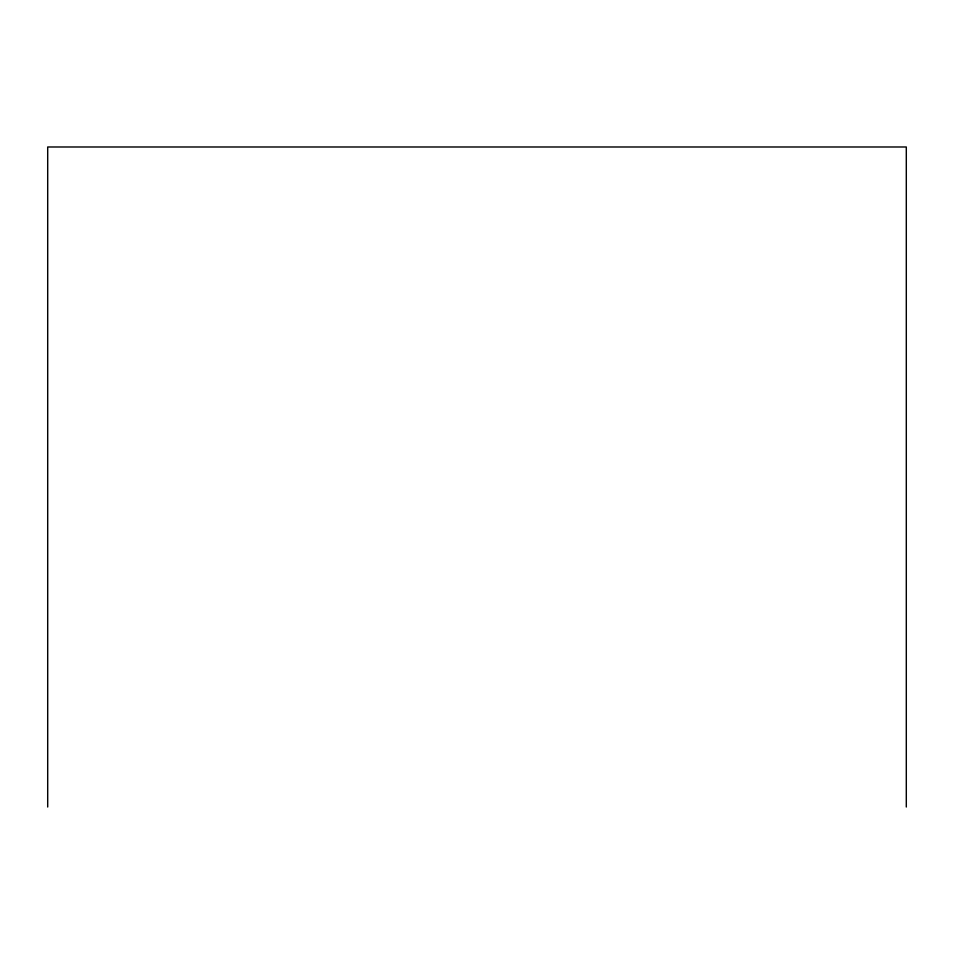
<?xml version="1.0" encoding="UTF-8"?>
<svg xmlns="http://www.w3.org/2000/svg" width="954" height="954" viewBox="0 0 954 954"><rect width="100%" height="100%" fill="white"/><g stroke="black" fill="none" stroke-linecap="round" stroke-linejoin="round"><path stroke-width="1.43" d="M906.3 807.012L906.3 146.988L47.7 146.988L47.7 807.012"/></g></svg>
